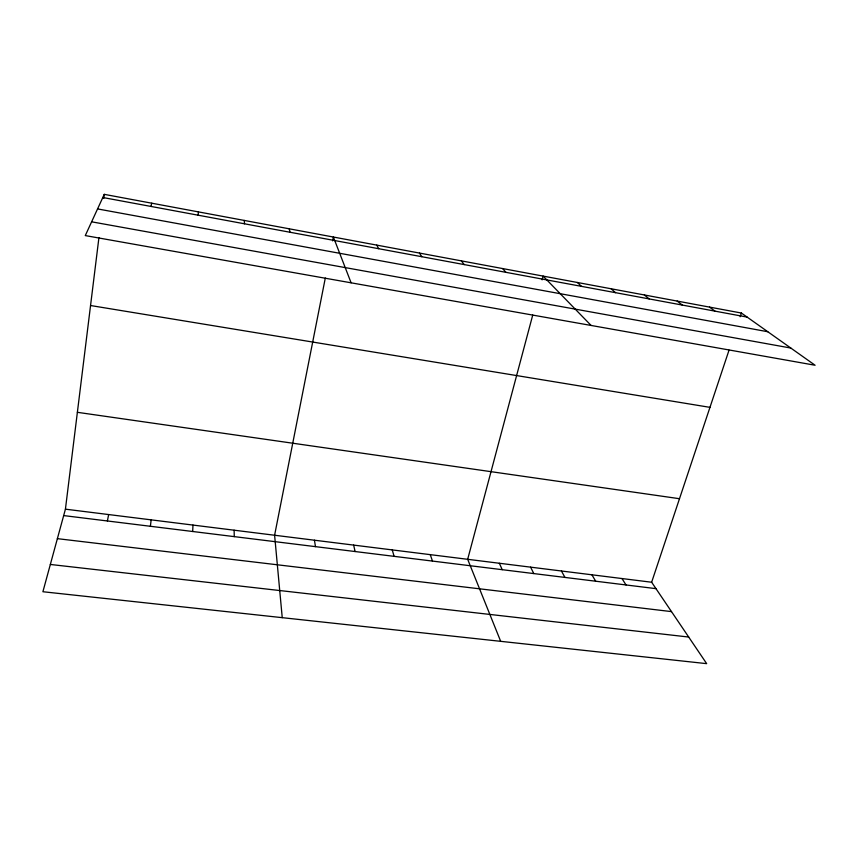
<?xml version="1.0" encoding="UTF-8"?>
<svg xmlns="http://www.w3.org/2000/svg" width="858" height="858" viewBox="0 0 858 858"><rect width="100%" height="100%" fill="white"/><g stroke="black" fill="none" stroke-linecap="round" stroke-linejoin="round"><path stroke-width="1.29" d="M192.675 531.499L192.975 525.075M198.155 215.197L198.412 211.883M150.386 526.276L151.158 519.862M65.422 509.169L651.64 582.239L706.681 663.652L42.9 591.73L65.422 509.169L98.938 237.569M103.786 198.273L104.268 194.348L741.409 313.041L815.1 365.251L85.285 235.585L104.268 194.348M107.4 520.978L108.644 514.564M325.311 278.003L274.603 535.242L282.239 617.663M332.636 240.862L333.387 237.033L351.104 282.808M150.922 206.435L151.769 203.196M532.732 315.068L467.674 559.309L500.686 641.334M542.117 279.858L543.114 276.094L591.087 325.45M651.64 582.239L729.032 350.161M740.175 316.741L741.409 313.041M50.343 564.457L688.695 637.044M57.379 538.652L671.503 611.615M63.674 515.583L655.973 588.652M77.37 412.312L679.493 498.712M90.551 305.523L709.963 407.357M91.624 221.814L790.819 348.048M97.565 208.923L767.792 331.735M102.821 197.501L747.146 317.106M709.523 307.1L714.95 311.122M677.177 301.072L682.282 305.062M644.379 294.959L649.152 298.916M611.111 288.76L615.54 292.675M577.359 282.475L581.434 286.347M502.606 268.554L505.888 272.318M461.389 260.875L464.221 264.586M419.465 253.067L421.825 256.714M621.964 578.539L626.029 584.952M591.902 574.785L595.688 581.209M561.443 570.988L564.95 577.423M376.801 245.12L378.678 248.702M530.598 567.149L533.805 573.573M499.345 563.256L502.241 569.68M430.255 554.643L432.475 561.078M392.256 549.903L394.09 556.338M289.2 228.796L290.047 232.25M353.657 545.098L355.094 551.533M314.446 540.208L315.465 546.643M244.219 220.42L244.519 223.799M234.116 530.201L234.277 536.625"/></g></svg>
